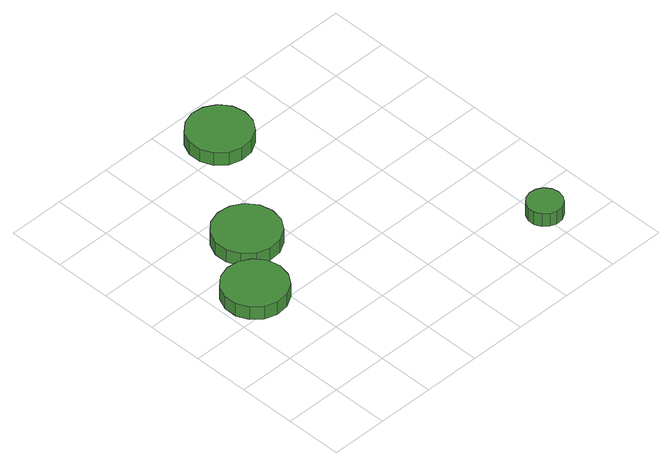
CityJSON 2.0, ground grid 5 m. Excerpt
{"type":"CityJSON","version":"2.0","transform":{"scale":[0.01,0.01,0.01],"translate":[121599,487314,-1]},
"CityObjects":{
"tree1":{"type":"SolitaryVegetationObject","attributes":{"function":"something"},"geometry":[{"type":"MultiSurface","lod":"1","boundaries":[[[0,1,2,3,4,5,6,7,8,9,10,11,12,13,14]],[[15,16,17,18,19,20,21,22,23,24,25,26,27,28,29]],[[0,29,28,1]],[[1,28,27,2]],[[2,27,26,3]],[[3,26,25,4]],[[4,25,24,5]],[[5,24,23,6]],[[6,23,22,7]],[[7,22,21,8]],[[8,21,20,9]],[[9,20,19,10]],[[10,19,18,11]],[[11,18,17,12]],[[12,17,16,13]],[[13,16,15,14]],[[14,15,29,0]]]}]},
"tree2":{"type":"SolitaryVegetationObject","attributes":{"function":"something"},"geometry":[{"type":"MultiSurface","lod":"1","boundaries":[[[30,31,32,33,34,35,36,37,38,39,40,41,42,43,44]],[[45,46,47,48,49,50,51,52,53,54,55,56,57,58,59]],[[30,59,58,31]],[[31,58,57,32]],[[32,57,56,33]],[[33,56,55,34]],[[34,55,54,35]],[[35,54,53,36]],[[36,53,52,37]],[[37,52,51,38]],[[38,51,50,39]],[[39,50,49,40]],[[40,49,48,41]],[[41,48,47,42]],[[42,47,46,43]],[[43,46,45,44]],[[44,45,59,30]]]}]},
"tree3":{"type":"SolitaryVegetationObject","attributes":{"function":"something"},"geometry":[{"type":"MultiSurface","lod":"1","boundaries":[[[60,61,62,63,64,65,66,67,68,69,70,71,72,73,74]],[[75,76,77,78,79,80,81,82,83,84,85,86,87,88,89]],[[60,89,88,61]],[[61,88,87,62]],[[62,87,86,63]],[[63,86,85,64]],[[64,85,84,65]],[[65,84,83,66]],[[66,83,82,67]],[[67,82,81,68]],[[68,81,80,69]],[[69,80,79,70]],[[70,79,78,71]],[[71,78,77,72]],[[72,77,76,73]],[[73,76,75,74]],[[74,75,89,60]]]}]},
"tree4":{"type":"SolitaryVegetationObject","attributes":{"function":"something"},"geometry":[{"type":"MultiSurface","lod":"1","boundaries":[[[90,91,92,93,94,95,96,97,98,99,100,101,102,103,104]],[[105,106,107,108,109,110,111,112,113,114,115,116,117,118,119]],[[90,119,118,91]],[[91,118,117,92]],[[92,117,116,93]],[[93,116,115,94]],[[94,115,114,95]],[[95,114,113,96]],[[96,113,112,97]],[[97,112,111,98]],[[98,111,110,99]],[[99,110,109,100]],[[100,109,108,101]],[[101,108,107,102]],[[102,107,106,103]],[[103,106,105,104]],[[104,105,119,90]]]}]}
},
"vertices":[
[547,1154,256],[523,1266,256],[456,1359,256],[357,1416,256],[243,1428,256],[134,1393,256],[49,1316,256],[3,1212,256],[3,1097,256],[49,993,256],[134,916,256],[243,881,256],[357,893,256],[456,950,256],[523,1043,256],[523,1043,127],[456,950,127],[357,893,127],[243,881,127],[134,916,127],[49,993,127],[3,1097,127],[3,1212,127],[49,1316,127],[134,1393,127],[243,1428,127],[357,1416,127],[456,1359,127],[523,1266,127],[547,1154,127],
[956,1641,244],[931,1758,244],[861,1854,244],[758,1913,244],[640,1926,244],[527,1889,244],[439,1810,244],[390,1701,244],[390,1582,244],[439,1473,244],[527,1394,244],[640,1357,244],[758,1369,244],[861,1429,244],[931,1525,244],[931,1525,115],[861,1429,115],[758,1369,115],[640,1357,115],[527,1394,115],[439,1473,115],[390,1582,115],[390,1701,115],[439,1810,115],[527,1889,115],[640,1926,115],[758,1913,115],[861,1854,115],[931,1758,115],[956,1641,115],
[1626,2616,200],[1602,2728,200],[1535,2820,200],[1436,2878,200],[1322,2890,200],[1213,2854,200],[1128,2778,200],[1082,2673,200],[1082,2559,200],[1128,2454,200],[1213,2378,200],[1322,2342,200],[1436,2354,200],[1535,2411,200],[1602,2504,200],[1602,2504,71],[1535,2411,71],[1436,2354,71],[1322,2342,71],[1213,2378,71],[1128,2454,71],[1082,2559,71],[1082,2673,71],[1128,2778,71],[1213,2854,71],[1322,2890,71],[1436,2878,71],[1535,2820,71],[1602,2728,71],[1626,2616,71],
[2663,249,235],[2650,310,235],[2614,361,235],[2559,392,235],[2497,399,235],[2438,380,235],[2391,338,235],[2366,280,235],[2366,218,235],[2391,161,235],[2438,119,235],[2497,99,235],[2559,106,235],[2614,137,235],[2650,188,235],[2650,188,106],[2614,137,106],[2559,106,106],[2497,99,106],[2438,119,106],[2391,161,106],[2366,218,106],[2366,280,106],[2391,338,106],[2438,380,106],[2497,399,106],[2559,392,106],[2614,361,106],[2650,310,106],[2663,249,106]
]}
